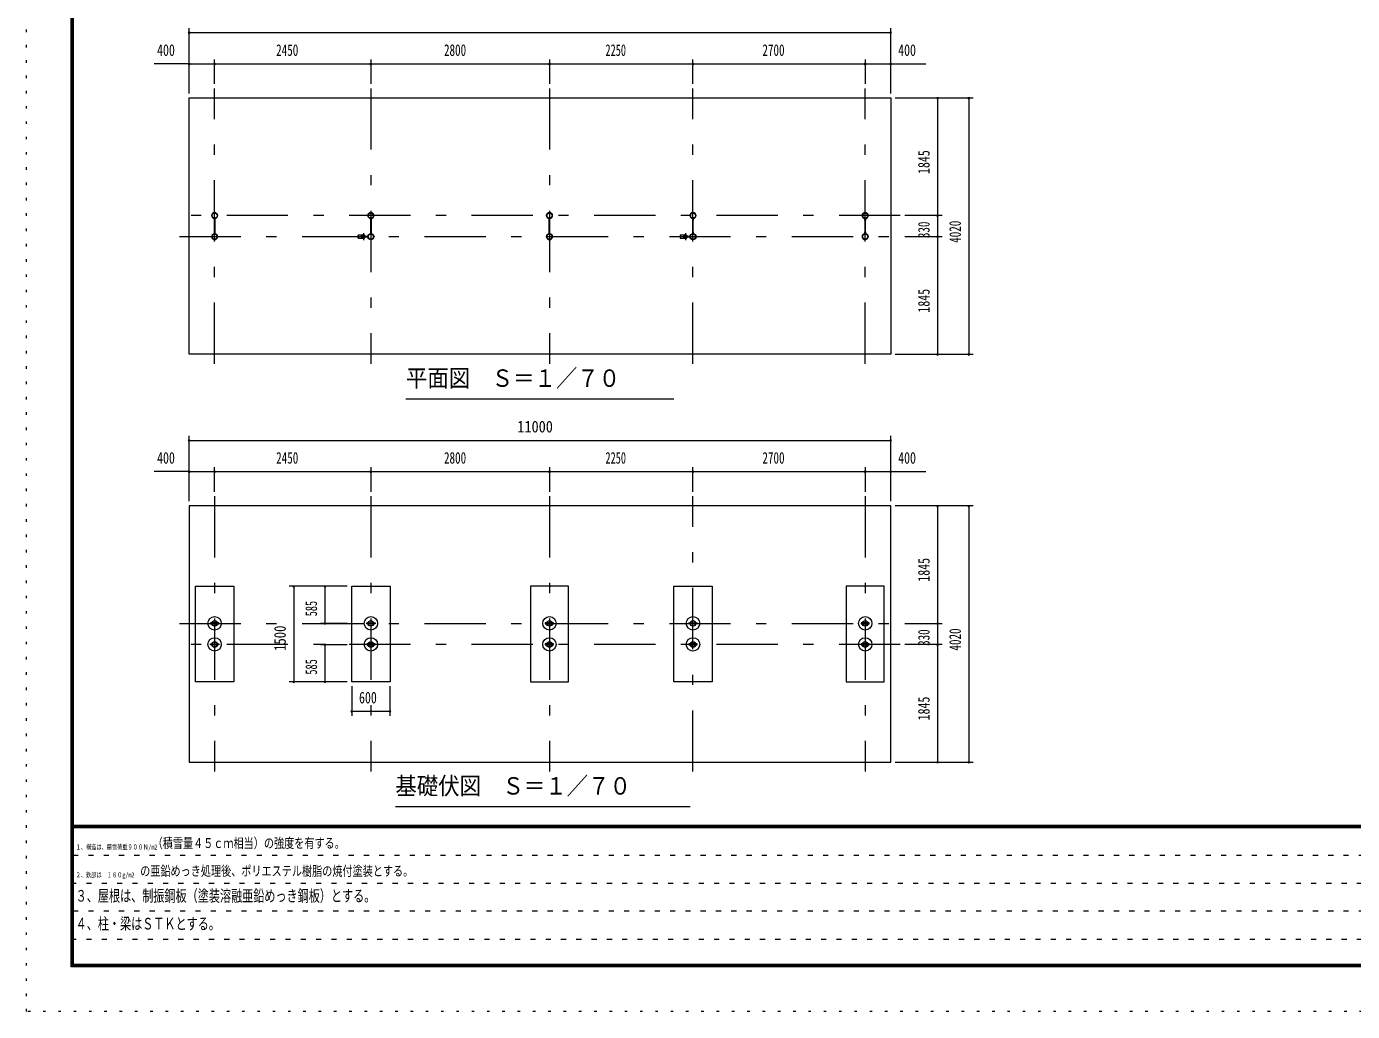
# Model space of a CAD drawing. Units: millimetres, scale not verified, with parts at other scales. Extents: x -31545 to 31552, y -14700 to 14700.
# Drawn here: x -10028 to 10762, y -14700 to 748 of the extents above; entities that cross this region are included whole.
import ezdxf
from ezdxf.enums import TextEntityAlignment as Align

# ---------------------------------------------------------------- set-up
doc = ezdxf.new("R2010")
doc.units = ezdxf.units.MM
doc.header["$LTSCALE"] = 80
for name, pattern in [('USER1', [3, 1, -2]), ('USER3', [24, 12, -5, 2, -5]), ('USER4', [3, 0.5, -2.5])]:
    doc.linetypes.add(name, pattern=pattern)
doc.layers.add('0-1_0-F1TEXT', color=7, linetype='Continuous')
for name, color, linetype, lineweight in [('0-2_1-07BOLD', 7, 'Continuous', 18), ('0-3_1-27CENTER', 3, 'USER3', 18), ('0-5_1-57DIM', 3, 'Continuous', 18), ('0-C_F-F1PAPER', 5, 'Continuous', 18), ('0-D_F-E_J_ADD', 5, 'USER4', 18)]:
    doc.layers.add(name, color=color, linetype=linetype, lineweight=lineweight)
doc.styles.add('ＭＳ ゴシック', font='')
doc.styles.get('ＭＳ ゴシック').set_extended_font_data('MS Gothic')

msp = doc.modelspace()

# ---------------------------------------------------------------- linework, layer by layer
at = {"layer": '0-2_1-07BOLD'}
for p, q in [((-7081.5, -2503.01), (-7081.5, -2261.91)), ((-7075.51, -2261.91), (-7075.51, -2503.01)), ((-4631.5, -2503.01), (-4631.5, -2261.91)), ((-4625.51, -2261.91), (-4625.51, -2503.01)), ((-1831.51, -2503.01), (-1831.51, -2261.91)), ((-1825.5, -2261.91), (-1825.5, -2503.01)), ((418.5, -2261.91), (418.5, -2503.01)), ((424.5, -2503.01), (424.5, -2261.91)), ((3118.49, -2261.91), (3118.49, -2503.01)), ((3124.49, -2503.01), (3124.49, -2261.91)), ((-4823.61, -2519.96), (-4756.02, -2519.96)), ((-4756.02, -2574.96), (-4823.61, -2574.96)), ((-4719.17, -2544.45), (-4672.96, -2544.45)), ((-4672.96, -2550.45), (-4719.17, -2550.45)), ((-4674.43, -2542.85), (-4717.77, -2542.85)), ((-4717.77, -2552.06), (-4674.43, -2552.06)), ((226.4, -2519.96), (293.98, -2519.96)), ((293.98, -2574.96), (226.4, -2574.96)), ((330.83, -2544.45), (377.04, -2544.45)), ((377.04, -2550.45), (330.83, -2550.45)), ((375.57, -2542.85), (332.23, -2542.85)), ((332.23, -2552.06), (375.57, -2552.06)), ((-7122.58, -8605.96), (-7143.51, -8605.96)), ((-7038.69, -8605.96), (-7118.33, -8605.96)), ((-7118.33, -8618.96), (-7038.69, -8618.96)), ((-4672.58, -8618.96), (-4693.51, -8618.96)), ((-4668.33, -8605.96), (-4588.69, -8605.96)), ((-4588.69, -8618.96), (-4668.33, -8618.96)), ((-1872.58, -8605.96), (-1893.51, -8605.96)), ((-1788.68, -8605.96), (-1868.33, -8605.96)), ((-1868.33, -8618.96), (-1788.68, -8618.96)), ((377.42, -8618.96), (356.49, -8618.96)), ((381.67, -8605.96), (461.31, -8605.96)), ((461.31, -8618.96), (381.67, -8618.96)), ((3077.42, -8605.96), (3056.49, -8605.96)), ((3161.31, -8605.96), (3081.67, -8605.96)), ((3081.67, -8618.96), (3161.31, -8618.96)), ((-7143.51, -8935.96), (-7122.58, -8935.96)), ((-7118.33, -8935.96), (-7038.69, -8935.96)), ((-4672.58, -8935.96), (-4693.51, -8935.96)), ((-4588.69, -8935.96), (-4668.33, -8935.96)), ((-1872.58, -8935.96), (-1893.51, -8935.96)), ((-1788.68, -8935.96), (-1868.33, -8935.96)), ((377.42, -8935.96), (356.49, -8935.96)), ((461.31, -8935.96), (381.67, -8935.96)), ((3077.42, -8935.96), (3056.49, -8935.96)), ((3161.31, -8935.96), (3081.67, -8935.96)), ((-7038.69, -8948.96), (-7118.33, -8948.96)), ((-4668.33, -8948.96), (-4588.69, -8948.96)), ((-1868.33, -8948.96), (-1788.68, -8948.96)), ((381.67, -8948.96), (461.31, -8948.96)), ((3081.67, -8948.96), (3161.31, -8948.96))]:
    msp.add_line(p, q, dxfattribs=at)
for points in [[(3521.5, -372.46), (3521.5, -4392.46), (-7478.51, -4392.46), (-7478.51, -372.46)], [(-7478.51, -6767.46), (-7478.51, -10787.46), (3521.49, -10787.46), (3521.49, -6767.46)], [(-7378.51, -8027.46), (-6778.51, -8027.46), (-6778.51, -9527.46), (-7378.51, -9527.46)], [(-4928.51, -8027.46), (-4328.51, -8027.46), (-4328.51, -9527.46), (-4928.51, -9527.46)], [(-2128.51, -8027.46), (-2128.51, -9527.46), (-1528.51, -9527.46), (-1528.51, -8027.46)], [(121.49, -8027.46), (721.49, -8027.46), (721.49, -9527.46), (121.49, -9527.46)], [(2821.49, -8027.46), (2821.49, -9527.46), (3421.49, -9527.46), (3421.49, -8027.46)]]:
    msp.add_lwpolyline(points, close=True, dxfattribs=at)
for points in [[(-7083.11, -2263.38), (-7083.11, -2292.46), (-7081.5, -2292.46)], [(-7075.51, -2292.46), (-7073.9, -2292.46), (-7073.9, -2263.38)], [(-4633.11, -2263.38), (-4633.11, -2292.46), (-4631.5, -2292.46)], [(-4625.51, -2292.46), (-4623.9, -2292.46), (-4623.9, -2263.38)], [(-1833.11, -2263.38), (-1833.11, -2292.46), (-1831.51, -2292.46)], [(-1825.5, -2292.46), (-1823.9, -2292.46), (-1823.9, -2263.38)], [(418.5, -2292.46), (416.9, -2292.46), (416.9, -2263.38)], [(426.1, -2263.38), (426.1, -2292.46), (424.5, -2292.46)], [(3118.49, -2292.46), (3116.88, -2292.46), (3116.88, -2263.38)], [(3126.09, -2263.38), (3126.09, -2292.46), (3124.49, -2292.46)], [(-7081.5, -2472.46), (-7083.11, -2472.46), (-7083.11, -2501.54)], [(-7073.9, -2501.54), (-7073.9, -2472.46), (-7075.51, -2472.46)], [(-4631.5, -2472.46), (-4633.11, -2472.46), (-4633.11, -2501.54)], [(-4623.9, -2501.54), (-4623.9, -2472.46), (-4625.51, -2472.46)], [(-1831.51, -2472.46), (-1833.11, -2472.46), (-1833.11, -2501.54)], [(-1823.9, -2501.54), (-1823.9, -2472.46), (-1825.5, -2472.46)], [(416.9, -2501.54), (416.9, -2472.46), (418.5, -2472.46)], [(424.5, -2472.46), (426.1, -2472.46), (426.1, -2501.54)], [(3116.88, -2501.54), (3116.88, -2472.46), (3118.49, -2472.46)], [(3124.49, -2472.46), (3126.09, -2472.46), (3126.09, -2501.54)], [(-7143.51, -8605.96), (-7143.51, -8618.96), (-7122.58, -8618.96)], [(-7034.44, -8618.96), (-7013.51, -8618.96), (-7013.51, -8605.96), (-7034.44, -8605.96)], [(-4693.51, -8618.96), (-4693.51, -8605.96), (-4672.58, -8605.96)], [(-4584.43, -8605.96), (-4563.51, -8605.96), (-4563.51, -8618.96), (-4584.43, -8618.96)], [(-1893.51, -8605.96), (-1893.51, -8618.96), (-1872.58, -8618.96)], [(-1784.43, -8618.96), (-1763.51, -8618.96), (-1763.51, -8605.96), (-1784.43, -8605.96)], [(356.49, -8618.96), (356.49, -8605.96), (377.42, -8605.96)], [(465.57, -8605.96), (486.49, -8605.96), (486.49, -8618.96), (465.57, -8618.96)], [(3056.49, -8605.96), (3056.49, -8618.96), (3077.42, -8618.96)], [(3165.57, -8618.96), (3186.49, -8618.96), (3186.49, -8605.96), (3165.57, -8605.96)], [(-7122.58, -8948.96), (-7143.51, -8948.96), (-7143.51, -8935.96)], [(-7034.44, -8935.96), (-7013.51, -8935.96), (-7013.51, -8948.96), (-7034.44, -8948.96)], [(-4693.51, -8935.96), (-4693.51, -8948.96), (-4672.58, -8948.96)], [(-4584.43, -8948.96), (-4563.51, -8948.96), (-4563.51, -8935.96), (-4584.43, -8935.96)], [(-1893.51, -8935.96), (-1893.51, -8948.96), (-1872.58, -8948.96)], [(-1784.43, -8948.96), (-1763.51, -8948.96), (-1763.51, -8935.96), (-1784.43, -8935.96)], [(356.49, -8935.96), (356.49, -8948.96), (377.42, -8948.96)], [(465.57, -8948.96), (486.49, -8948.96), (486.49, -8935.96), (465.57, -8935.96)], [(3056.49, -8935.96), (3056.49, -8948.96), (3077.42, -8948.96)], [(3165.57, -8948.96), (3186.49, -8948.96), (3186.49, -8935.96), (3165.57, -8935.96)]]:
    msp.add_lwpolyline(points, dxfattribs=at)
for centre, radius in [((-7078.51, -2217.46), 44.55), ((-7078.51, -2217.46), 40.35), ((-7078.51, -2169.06), 2.25), ((-4628.51, -2217.46), 44.55), ((-4628.51, -2217.46), 40.35), ((-4628.51, -2169.06), 2.25), ((-1828.51, -2217.46), 44.55), ((-1828.51, -2217.46), 40.35), ((-1828.51, -2169.06), 3.85), ((-1828.51, -2169.06), 2.25), ((421.49, -2217.46), 44.55), ((421.49, -2217.46), 40.35), ((421.49, -2169.06), 2.25), ((3121.49, -2217.46), 44.55), ((3121.49, -2217.46), 40.35), ((3121.49, -2169.06), 2.25), ((-7078.51, -2547.46), 44.55), ((-7078.51, -2547.46), 40.35), ((-7078.51, -2595.86), 2.25), ((-4777.86, -2547.46), 2.25), ((-4746.51, -2547.46), 27.5), ((-4628.51, -2547.46), 46.15), ((-4628.51, -2547.46), 44.55), ((-4628.51, -2547.46), 40.35), ((-4628.51, -2595.86), 2.25), ((-4580.11, -2547.46), 2.25), ((-1828.51, -2547.46), 44.55), ((-1828.51, -2547.46), 40.35), ((-1828.51, -2595.86), 3.85), ((-1828.51, -2595.86), 2.25), ((272.15, -2547.46), 2.25), ((303.49, -2547.46), 27.5), ((421.49, -2547.46), 46.15), ((421.49, -2547.46), 44.55), ((421.49, -2547.46), 40.35), ((421.49, -2595.86), 2.25), ((469.9, -2547.46), 2.25), ((3121.49, -2547.46), 44.55), ((3121.49, -2547.46), 40.35), ((3121.49, -2595.86), 2.25), ((-7078.51, -8612.46), 105), ((-4628.51, -8612.46), 105), ((-1828.51, -8612.46), 105), ((421.49, -8612.46), 105), ((3121.49, -8612.46), 105), ((-7078.51, -8612.46), 44.55), ((-7078.51, -8612.46), 40.35), ((-4628.51, -8612.46), 44.55), ((-4628.51, -8612.46), 40.35), ((-1828.51, -8612.46), 44.55), ((-1828.51, -8612.46), 40.35), ((421.49, -8612.46), 44.55), ((421.49, -8612.46), 40.35), ((3121.49, -8612.46), 44.55), ((3121.49, -8612.46), 40.35), ((-7078.51, -8942.46), 105), ((-7078.51, -8942.46), 44.55), ((-7078.51, -8942.46), 40.35), ((-4628.51, -8942.46), 105), ((-4628.51, -8942.46), 44.55), ((-4628.51, -8942.46), 40.35), ((-1828.51, -8942.46), 105), ((-1828.51, -8942.46), 44.55), ((-1828.51, -8942.46), 40.35), ((421.49, -8942.46), 105), ((421.49, -8942.46), 44.55), ((421.49, -8942.46), 40.35), ((3121.49, -8942.46), 105), ((3121.49, -8942.46), 44.55), ((3121.49, -8942.46), 40.35)]:
    msp.add_circle(centre, radius, dxfattribs=at)
for centre, radius, start, end in [((-7078.51, -2217.46), 46.15, 93.78961, 264.28209), ((-7078.51, -2169.06), 3.85, 322.09525, 270.00276), ((-7078.51, -2217.46), 46.15, 275.72758, 90.00154), ((-4628.51, -2217.46), 46.15, 93.78961, 264.28209), ((-4628.51, -2169.06), 3.85, 322.09525, 270.00276), ((-4628.51, -2217.46), 46.15, 275.72758, 90.00154), ((-1828.51, -2217.46), 46.15, 275.71791, 264.28209), ((421.49, -2217.46), 46.15, 93.78961, 264.28209), ((421.49, -2169.06), 3.85, 322.09525, 270.00276), ((421.49, -2217.46), 46.15, 275.72758, 90.00154), ((3121.49, -2217.46), 46.15, 89.99846, 264.27242), ((3121.49, -2169.06), 3.85, 269.99724, 217.90475), ((3121.49, -2217.46), 46.15, 275.71791, 86.21039), ((-7078.51, -2547.46), 46.15, 95.71837, 266.21085), ((-7078.51, -2595.86), 3.85, 90, 37.90752), ((-7078.51, -2547.46), 46.15, 269.99892, 84.27287), ((-4788.11, -2547.46), 44.9, 142.23546, 217.76454), ((-4777.86, -2547.46), 3.85, 51.34222, 0), ((-4746.51, -2547.46), 29.1, 9.09488, 180), ((-4746.51, -2547.46), 29.1, 185.93016, 350.90877), ((-4729.11, -2547.46), 44.9, 142.23546, 160.41136), ((-4729.11, -2547.46), 44.9, 199.58864, 217.76454), ((-4628.51, -2595.86), 3.85, 90, 37.90752), ((-4580.11, -2547.46), 3.85, 180, 127.90752), ((-1828.51, -2547.46), 46.15, 95.71837, 84.28163), ((261.89, -2547.46), 44.9, 142.23546, 217.76454), ((272.15, -2547.46), 3.85, 51.34222, 0), ((303.49, -2547.46), 29.1, 9.09488, 180), ((303.49, -2547.46), 29.1, 185.93016, 350.90877), ((320.9, -2547.46), 44.9, 142.23546, 160.41136), ((320.9, -2547.46), 44.9, 199.58864, 217.76454), ((421.49, -2595.86), 3.85, 90, 37.90752), ((469.9, -2547.46), 3.85, 180, 127.90752), ((3121.49, -2547.46), 46.15, 95.72713, 270.00108), ((3121.49, -2595.86), 3.85, 142.09248, 90), ((3121.49, -2547.46), 46.15, 273.78915, 84.28163)]:
    msp.add_arc(centre, radius, start, end, dxfattribs=at)
at = {"layer": '0-3_1-27CENTER'}
for p, q in [((-7078.51, -4542.46), (-7078.51, -222.46)), ((-4628.51, -222.46), (-4628.51, -4542.46)), ((-1828.51, -222.46), (-1828.51, -4542.46)), ((421.49, -4542.46), (421.49, -222.46)), ((3121.49, -4542.46), (3121.49, -222.46)), ((3671.49, -2217.46), (-7628.51, -2217.46)), ((-4746.51, -2492.46), (-4746.51, -2602.45)), ((303.49, -2492.46), (303.49, -2602.45)), ((-7628.51, -2547.46), (3671.49, -2547.46)), ((-4696.03, -2558.22), (-4696.03, -2536.69)), ((353.97, -2558.22), (353.97, -2536.69)), ((-7078.51, -6617.46), (-7078.51, -10937.46)), ((-4628.51, -6617.46), (-4628.51, -10937.46)), ((-1828.51, -6617.46), (-1828.51, -10937.46)), ((421.49, -10937.46), (421.49, -6617.46)), ((3121.49, -6617.46), (3121.49, -10937.46)), ((-7628.51, -8612.46), (3671.49, -8612.46)), ((3671.49, -8942.46), (-7628.51, -8942.46))]:
    msp.add_line(p, q, dxfattribs=at)
at = {"layer": '0-5_1-57DIM'}
for p, q in [((-7464.51, 652.54), (-7492.51, 652.54)), ((-7478.51, -302.46), (-7478.51, 722.54)), ((-7478.51, 652.54), (3521.49, 652.54)), ((3535.49, 652.54), (3507.49, 652.54)), ((3521.49, -302.46), (3521.49, 722.54)), ((-7078.51, -152.46), (-7078.51, 232.54)), ((-4628.51, 232.54), (-4628.51, -152.46)), ((-1828.51, 232.54), (-1828.51, -152.46)), ((421.49, -152.46), (421.49, 232.54)), ((3121.49, 232.54), (3121.49, -152.46)), ((-7478.51, 162.54), (-8028.01, 162.54)), ((-7464.51, 162.54), (-7492.51, 162.54)), ((-7478.51, 162.54), (-7078.51, 162.54)), ((-7064.51, 162.54), (-7092.51, 162.54)), ((-7078.51, 162.54), (-4628.51, 162.54)), ((-4614.51, 162.54), (-4642.51, 162.54)), ((-4628.51, 162.54), (-1828.51, 162.54)), ((-1814.51, 162.54), (-1842.51, 162.54)), ((-1828.51, 162.54), (421.49, 162.54)), ((435.49, 162.54), (407.49, 162.54)), ((421.49, 162.54), (3121.49, 162.54)), ((3135.49, 162.54), (3107.49, 162.54)), ((3121.49, 162.54), (3521.49, 162.54)), ((3535.49, 162.54), (3507.49, 162.54)), ((3521.49, 162.54), (4070.99, 162.54)), ((3591.5, -372.46), (4816.5, -372.46)), ((4270.5, -372.46), (4242.5, -372.46)), ((4256.5, -372.46), (4256.5, -2217.46)), ((4760.5, -372.46), (4732.5, -372.46)), ((4746.5, -372.46), (4746.5, -4392.46)), ((4326.5, -2217.46), (3741.5, -2217.46)), ((4270.5, -2217.46), (4242.5, -2217.46)), ((4256.5, -2217.46), (4256.5, -2547.46)), ((3741.5, -2547.46), (4326.5, -2547.46)), ((4270.5, -2547.46), (4242.5, -2547.46)), ((4256.5, -2547.46), (4256.5, -4392.46)), ((3591.5, -4392.46), (4816.5, -4392.46)), ((4270.5, -4392.46), (4242.5, -4392.46)), ((4760.5, -4392.46), (4732.5, -4392.46)), ((-4078.51, -5092.46), (121.49, -5092.46)), ((-7464.51, -5742.46), (-7492.51, -5742.46)), ((-7478.51, -6697.46), (-7478.51, -5672.46)), ((-7478.51, -5742.46), (3521.49, -5742.46)), ((3535.49, -5742.46), (3507.49, -5742.46)), ((3521.49, -6697.46), (3521.49, -5672.46)), ((-7478.51, -6232.46), (-8028.01, -6232.46)), ((-7464.51, -6232.46), (-7492.51, -6232.46)), ((-7478.51, -6232.46), (-7078.51, -6232.46)), ((-7064.51, -6232.46), (-7092.51, -6232.46)), ((-7078.51, -6547.46), (-7078.51, -6162.46)), ((-7078.51, -6232.46), (-4628.51, -6232.46)), ((-4614.51, -6232.46), (-4642.51, -6232.46)), ((-4628.51, -6162.46), (-4628.51, -6547.46)), ((-4628.51, -6232.46), (-1828.51, -6232.46)), ((-1814.51, -6232.46), (-1842.51, -6232.46)), ((-1828.51, -6162.46), (-1828.51, -6547.46)), ((-1828.51, -6232.46), (421.49, -6232.46)), ((435.49, -6232.46), (407.49, -6232.46)), ((421.49, -6547.46), (421.49, -6162.46)), ((421.49, -6232.46), (3121.49, -6232.46)), ((3135.49, -6232.46), (3107.49, -6232.46)), ((3121.49, -6162.46), (3121.49, -6547.46)), ((3121.49, -6232.46), (3521.49, -6232.46)), ((3535.49, -6232.46), (3507.49, -6232.46)), ((3521.49, -6232.46), (4070.99, -6232.46)), ((4816.5, -6767.46), (3591.49, -6767.46)), ((4270.5, -6767.46), (4242.5, -6767.46)), ((4256.5, -6767.46), (4256.5, -8612.46)), ((4760.5, -6767.46), (4732.5, -6767.46)), ((4746.5, -6767.46), (4746.5, -10787.46)), ((-4998.51, -8027.46), (-5908.51, -8027.46)), ((-5824.51, -8027.46), (-5852.51, -8027.46)), ((-5838.51, -8027.46), (-5838.51, -9527.46)), ((-5334.51, -8027.46), (-5362.51, -8027.46)), ((-5348.51, -8027.46), (-5348.51, -8612.46)), ((-4998.51, -8612.46), (-5418.51, -8612.46)), ((-5334.51, -8612.46), (-5362.51, -8612.46)), ((3741.49, -8612.46), (4326.5, -8612.46)), ((4270.5, -8612.46), (4242.5, -8612.46)), ((4256.5, -8612.46), (4256.5, -8942.46)), ((-5418.51, -8942.46), (-4998.51, -8942.46)), ((-5334.51, -8942.46), (-5362.51, -8942.46)), ((-5348.51, -8942.46), (-5348.51, -9527.46)), ((4326.5, -8942.46), (3741.49, -8942.46)), ((4270.5, -8942.46), (4242.5, -8942.46)), ((4256.5, -8942.46), (4256.5, -10787.46)), ((-4998.51, -9527.46), (-5908.51, -9527.46)), ((-5824.51, -9527.46), (-5852.51, -9527.46)), ((-5334.51, -9527.46), (-5362.51, -9527.46)), ((-4928.51, -9597.46), (-4928.51, -10062.27)), ((-4328.51, -10062.27), (-4328.51, -9597.46)), ((-4914.51, -9992.27), (-4942.51, -9992.27)), ((-4928.51, -9992.27), (-4328.51, -9992.27)), ((-4314.51, -9992.27), (-4342.51, -9992.27)), ((3591.49, -10787.46), (4816.5, -10787.46)), ((4270.5, -10787.46), (4242.5, -10787.46)), ((4760.5, -10787.46), (4732.5, -10787.46)), ((-4244.64, -11487.46), (375.36, -11487.46))]:
    msp.add_line(p, q, dxfattribs=at)
for centre in [(-7478.51, 652.54), (3521.49, 652.54), (-7478.51, 162.54), (-7078.51, 162.54), (-4628.51, 162.54), (-1828.51, 162.54), (421.49, 162.54), (3121.49, 162.54), (3521.49, 162.54), (4256.5, -372.46), (4746.5, -372.46), (4256.5, -2217.46), (4256.5, -2547.46), (4256.5, -4392.46), (4746.5, -4392.46), (-7478.51, -5742.46), (3521.49, -5742.46), (-7478.51, -6232.46), (-7078.51, -6232.46), (-4628.51, -6232.46), (-1828.51, -6232.46), (421.49, -6232.46), (3121.49, -6232.46), (3521.49, -6232.46), (4256.5, -6767.46), (4746.5, -6767.46), (-5838.51, -8027.46), (-5348.51, -8027.46), (-5348.51, -8612.46), (4256.5, -8612.46), (-5348.51, -8942.46), (4256.5, -8942.46), (-5838.51, -9527.46), (-5348.51, -9527.46), (-4928.51, -9992.27), (-4328.51, -9992.27), (4256.5, -10787.46), (4746.5, -10787.46)]:
    msp.add_arc(centre, 14, 180, 0, dxfattribs=at)
at = {"layer": '0-C_F-F1PAPER'}
for p, q in [((30817.03, -11781), (-9292.96, -11781)), ((-9292.96, -11784.5), (30817.03, -11784.5)), ((30817.03, -11788), (-9292.96, -11788)), ((-9292.96, -11791.5), (30817.03, -11791.5)), ((30817.03, -11795), (-9292.96, -11795)), ((-9292.96, -11798.5), (30817.03, -11798.5)), ((30817.03, -11802), (-9292.96, -11802)), ((-9292.96, -11805.5), (30817.03, -11805.5)), ((30817.03, -11809), (-9292.96, -11809)), ((-9292.96, -11812.5), (30817.03, -11812.5)), ((30817.03, -11816), (-9292.96, -11816))]:
    msp.add_line(p, q, dxfattribs=at)
at = {"layer": '0-C_F-F1PAPER', "color": 6, "linetype": 'USER1'}
for p, q in [((16222.04, -12252.8), (-9327.96, -12252.8)), ((-9327.96, -12689.6), (16222.04, -12689.6)), ((16222.04, -13126.4), (-9327.96, -13126.4)), ((-9327.96, -13563.2), (12710.84, -13563.2))]:
    msp.add_line(p, q, dxfattribs=at)
at = {"layer": '0-C_F-F1PAPER'}
for points in [[(30852.03, -14000), (-9327.96, -14000), (-9327.96, 14140), (30852.03, 14140)], [(30848.53, -13996.5), (-9324.46, -13996.5), (-9324.46, 14136.5), (30848.53, 14136.5)], [(30845.03, -13993), (-9320.96, -13993), (-9320.96, 14133), (30845.03, 14133)], [(30841.53, -13989.5), (30841.53, 14129.5), (-9317.46, 14129.5), (-9317.46, -13989.5)], [(30838.03, -13986), (-9313.96, -13986), (-9313.96, 14126), (30838.03, 14126)], [(30834.53, -13982.5), (30834.53, 14122.5), (-9310.46, 14122.5), (-9310.46, -13982.5)], [(30831.03, -13979), (-9306.96, -13979), (-9306.96, 14119), (30831.03, 14119)], [(30827.54, -13975.5), (30827.54, 14115.5), (-9303.46, 14115.5), (-9303.46, -13975.5)], [(30824.03, -13972), (30824.03, 14112), (-9299.96, 14112), (-9299.96, -13972)], [(30820.53, -13968.5), (30820.53, 14108.5), (-9296.46, 14108.5), (-9296.46, -13968.5)], [(30817.03, -13965), (-9292.96, -13965), (-9292.96, 14105), (30817.03, 14105)]]:
    msp.add_lwpolyline(points, close=True, dxfattribs=at)
at = {"layer": '0-D_F-E_J_ADD'}
msp.add_lwpolyline([(31552.03, -14700), (-10027.97, -14700), (-10027.97, 14700), (31552.03, 14700)], close=True, dxfattribs=at)

# ---------------------------------------------------------------- texts
at = {"layer": '0-1_0-F1TEXT', "style": 'ＭＳ ゴシック'}
for s, height, width, p in [('（積雪量４５ｃｍ相当）の強度を有する。', 155, 0.75, (-8050.48, -12182.8)), ('１、構造は、積雪荷重９００Ｎ/m2', 77.49, 0.75, (-9257.96, -12182.8)), ('\u3000の亜鉛めっき処理後、ポリエステル樹脂の焼付塗装とする。', 155, 0.75, (-8404.53, -12619.6)), ('２、鉄部は\u3000１８０g/m2', 77.49, 0.75, (-9257.97, -12619.6)), ('３、屋根は、制振鋼板（塗装溶融亜鉛めっき鋼板）とする。', 182.3, 0.7, (-9257.97, -13031.53)), ('４、柱・梁はＳＴＫとする。', 182.3, 0.7, (-9257.97, -13468.33))]:
    msp.add_text(s, height=height, dxfattribs=dict(at, width=width)).set_placement(p, align=Align.BOTTOM_LEFT)
at = {"layer": '0-5_1-57DIM', "color": 7, "style": 'ＭＳ ゴシック'}
for s, height, width, p in [('400', 182.3, 0.75, (-7980.93, 232.54)), ('2450', 182.3, 0.7, (-6113.92, 232.54)), ('2800', 182.3, 0.7, (-3482.29, 232.54)), ('2250', 182.3, 0.65, (-950.86, 232.54)), ('2700', 182.3, 0.7, (1510.25, 232.54)), ('400', 182.3, 0.75, (3638.57, 232.54)), ('平面図\u3000Ｓ＝１／７０', 273.5, 0.9, (-4078.51, -4985.15)), ('11000', 182.3, 0.9, (-2332.77, -5672.46)), ('400', 182.3, 0.75, (-7980.93, -6162.46)), ('2450', 182.3, 0.7, (-6113.92, -6162.46)), ('2800', 182.3, 0.7, (-3482.29, -6162.46)), ('2250', 182.3, 0.65, (-950.86, -6162.46)), ('2700', 182.3, 0.7, (1510.25, -6162.46)), ('400', 182.3, 0.75, (3638.57, -6162.46)), ('600', 182.3, 0.75, (-4814.51, -9922.27)), ('基礎伏図\u3000Ｓ＝１／７０', 273.5, 0.9, (-4244.64, -11380.15))]:
    msp.add_text(s, height=height, dxfattribs=dict(at, width=width)).set_placement(p, align=Align.BOTTOM_LEFT)
for s, width, p in [('1845', 0.75, (4186.5, -1564.07)), ('330', 0.7, (4186.5, -2571.21)), ('4020', 0.7, (4676.5, -2644.11)), ('1845', 0.75, (4186.5, -3739.07)), ('1845', 0.75, (4186.5, -7959.07)), ('585', 0.65, (-5418.51, -8501.81)), ('1500', 0.8, (-5908.51, -9044.83)), ('330', 0.7, (4186.5, -8966.21)), ('4020', 0.7, (4676.5, -9039.11)), ('585', 0.65, (-5418.51, -9416.81)), ('1845', 0.75, (4186.5, -10134.08))]:
    msp.add_text(s, height=182.3, rotation=90, dxfattribs=dict(at, width=width)).set_placement(p, align=Align.BOTTOM_LEFT)

doc.saveas('drawing.dxf')
